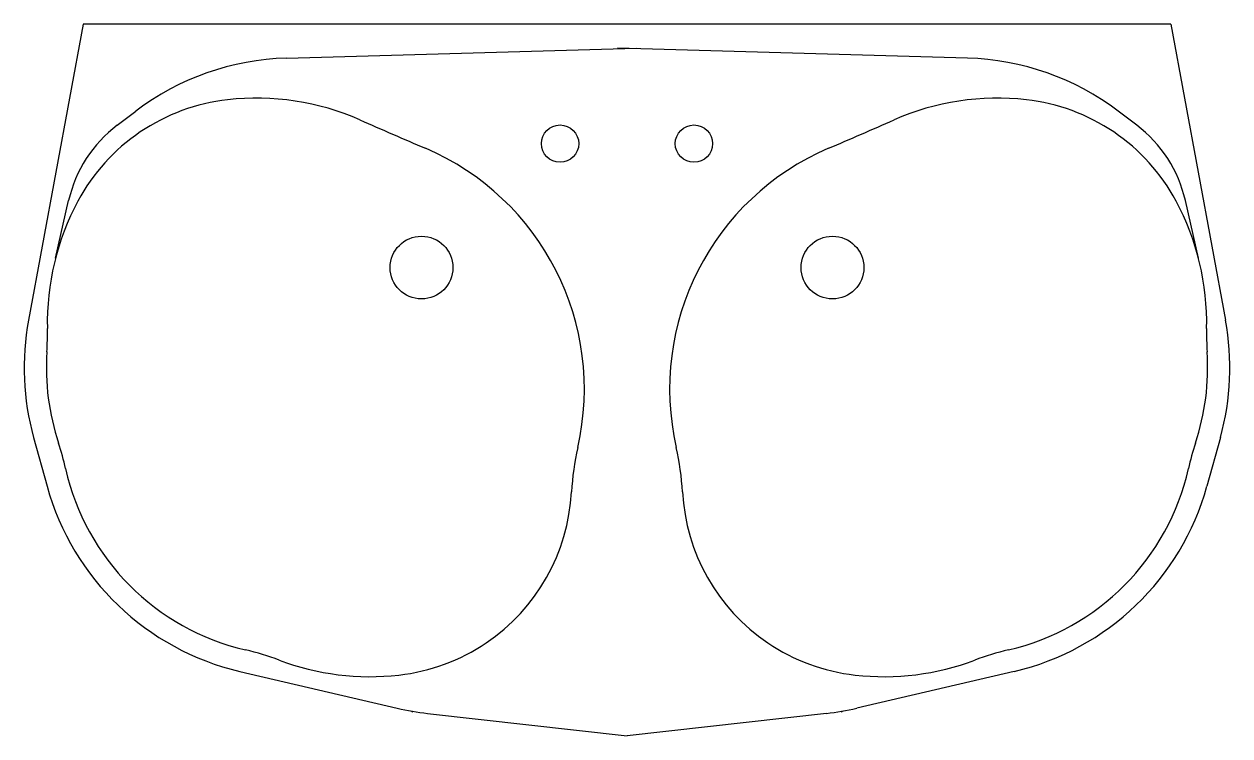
# Model space of a CAD drawing. Extents: x -46 to 46, y -54.4 to 0.
import ezdxf

# ---------------------------------------------------------------- set-up
doc = ezdxf.new("R2010")
doc.units = 0
doc.header["$LTSCALE"] = 5
doc.header["$MEASUREMENT"] = 0
doc.layers.get('0').update_dxf_attribs({"linetype": 'CONTINUOUS'})

msp = doc.modelspace()

# ---------------------------------------------------------------- linework, layer by layer
at = {"color": 0, "linetype": 'ByBlock'}
for p, q in [((-41.537, 0), (-45.708, -22.616)), ((41.537, 0), (-41.537, 0)), ((41.537, 0), (45.708, -22.616)), ((-26.003, -2.594), (0.726, -1.826)), ((26.003, -2.594), (-0.726, -1.826)), ((-38.932, -7.727), (-37.516, -6.652)), ((38.932, -7.727), (37.516, -6.652)), ((-43.641, -17.881), (-42.64, -13.477)), ((43.641, -17.881), (42.64, -13.477)), ((-45.315, -31.578), (-44.284, -35.303)), ((45.315, -31.578), (44.284, -35.303)), ((-29.56, -49.443), (-17.542, -52.251)), ((29.56, -49.443), (17.542, -52.251)), ((-15.229, -52.651), (0, -54.366)), ((15.229, -52.651), (0, -54.366))]:
    msp.add_line(p, q, dxfattribs=at)
for centre, radius in [((-5.111, -9.129), 1.424), ((5.111, -9.129), 1.424), ((-15.692, -18.594), 2.394), ((15.692, -18.594), 2.394)]:
    msp.add_circle(centre, radius, dxfattribs=at)
for centre, radius, start, end in [((-25.428, -22.586), 20, 91.64721, 127.1859), ((25.428, -22.586), 20, 52.8141, 88.35279), ((-28.827, -20.559), 14.877, 96.46663, 124.09872), ((-28.295, -25.254), 19.602, 66.23345, 96.46663), ((28.295, -25.254), 19.602, 83.53337, 113.76655), ((28.827, -20.559), 14.877, 55.90128, 83.53337), ((181.111, 450.283), 500, 246.23345, 246.85797), ((-181.111, 450.283), 500, 293.14203, 293.76655), ((-32.888, -15.694), 10, 127.1859, 167.19121), ((-28.827, -20.559), 14.877, 124.09872, 151.7308), ((28.827, -20.559), 14.877, 28.2692, 55.90128), ((32.888, -15.694), 10, 12.80879, 52.8141), ((-23.256, -27.874), 20, 347.092, 66.85797), ((23.256, -27.874), 20, 113.14203, 192.908), ((-24.666, -22.797), 19.602, 151.7308, 181.34139), ((24.666, -22.797), 19.602, 358.65861, 28.2692), ((-26.039, -26.243), 20, 169.55082, 195.4718), ((26.039, -26.243), 20, 344.5282, 10.44918), ((-64.257, -23.724), 20, 356.22955, 1.34139), ((64.257, -23.724), 20, 178.65861, 183.77045), ((-26.039, -26.243), 18.3, 176.22955, 198.36379), ((26.039, -26.243), 18.3, 341.63621, 3.77045), ((-62.389, -38.309), 20, 12.5798, 18.36379), ((62.389, -38.309), 20, 161.63621, 167.4202), ((15.734, -36.81), 20, 167.092, 176.92134), ((-15.734, -36.81), 20, 3.07866, 12.908), ((-25.009, -29.967), 18.3, 192.5798, 256.98606), ((25.009, -29.967), 18.3, 283.01394, 347.4202), ((-25.009, -29.967), 20, 195.4718, 256.84545), ((-19.093, -34.937), 14.877, 304.09872, 356.92134), ((19.093, -34.937), 14.877, 183.07866, 235.90128), ((25.009, -29.967), 20, 283.15455, 344.5282), ((-33.633, -67.284), 20, 69.28492, 76.98606), ((-19.093, -34.937), 14.877, 276.46663, 304.09872), ((19.093, -34.937), 14.877, 235.90128, 263.53337), ((33.633, -67.284), 20, 103.01394, 110.71508), ((-19.625, -30.242), 19.602, 249.28492, 276.46663), ((19.625, -30.242), 19.602, 263.53337, 290.71508), ((-12.99, -32.776), 20, 256.84545, 263.57177), ((12.99, -32.776), 20, 276.42823, 283.15455), ((-16.312, -52.025), 0.5, 256.84545, 263.57177), ((16.312, -52.025), 0.5, 276.42823, 283.15455)]:
    msp.add_arc(centre, radius, start, end, dxfattribs=at)

doc.saveas('drawing.dxf')
